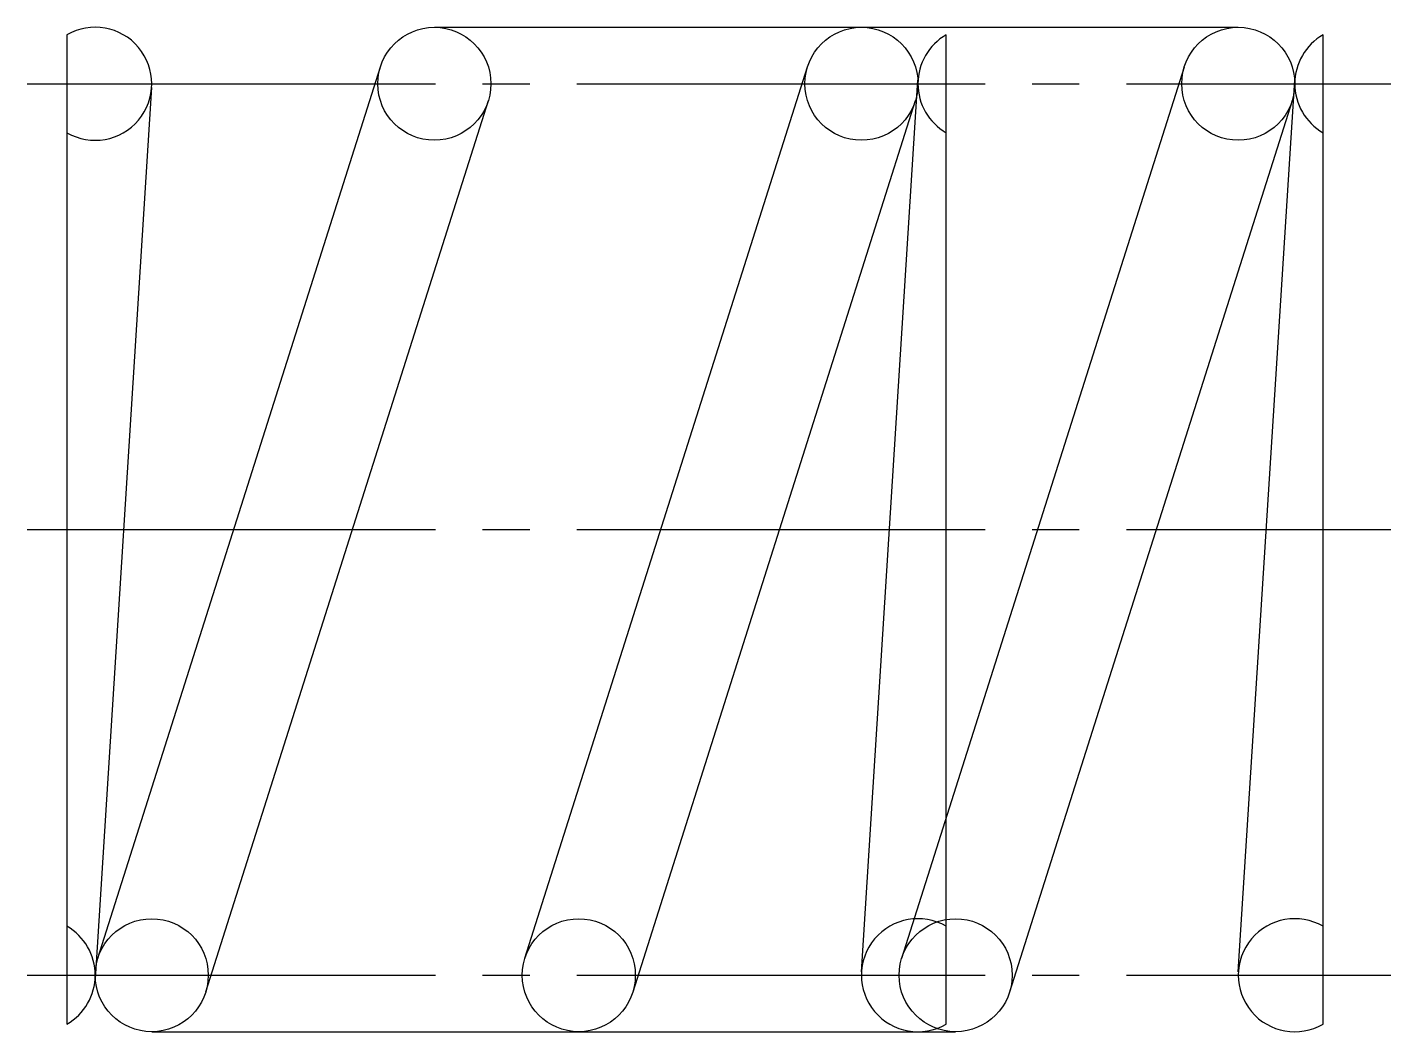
# Model space of a CAD drawing. Extents: x 2.5 to 41.8, y 2.5 to 32.7.
# Drawn here: x 30.99 to 41.85, y 24.68 to 32.68 of the extents above; entities outside this region: 2.
import ezdxf

# ---------------------------------------------------------------- set-up
doc = ezdxf.new("R2010")
doc.units = 0
doc.header["$LTSCALE"] = 0.25
doc.linetypes.add('CENTER', pattern=[17.5, 13, -1.5, 1.5, -1.5])
doc.linetypes.add('PHANTOM', pattern=[63.5, 31.75, -6.35, 6.35, -6.35, 6.35, -6.35])
doc.layers.get('0').update_dxf_attribs({"linetype": 'CONTINUOUS'})
doc.layers.add('CENTER', color=1, linetype='CENTER')

msp = doc.modelspace()

# ---------------------------------------------------------------- linework, layer by layer
at = {"color": 3, "linetype": 'PHANTOM'}
for p, q in [((34.233, 32.685), (40.633, 32.685)), ((38.308, 24.745), (38.308, 32.625)), ((34.954, 25.271), (37.204, 32.371)), ((37.633, 25.163), (38.083, 32.263)), ((38.062, 32.099), (35.812, 24.999)), ((31.983, 24.685), (38.383, 24.685))]:
    msp.add_line(p, q, dxfattribs=at)
for p, q in [((31.308, 32.625), (31.308, 24.745)), ((41.308, 24.745), (41.308, 32.625)), ((31.554, 25.271), (33.804, 32.371)), ((37.954, 25.271), (40.204, 32.371)), ((40.633, 25.163), (41.083, 32.263)), ((31.982, 32.206), (31.532, 25.106)), ((34.662, 32.099), (32.412, 24.999)), ((41.062, 32.099), (38.812, 24.999)), ((33.583, 24.685), (33.583, 24.685)), ((35.183, 24.685), (35.183, 24.685))]:
    msp.add_line(p, q)
for centre in [(34.233, 32.235), (40.633, 32.235), (31.983, 25.135), (38.383, 25.135)]:
    msp.add_circle(centre, 0.45)
for centre in [(37.633, 32.235), (35.383, 25.135)]:
    msp.add_circle(centre, 0.45, dxfattribs=at)
for centre, start, end in [((31.533, 32.235), 240, 120), ((41.533, 32.235), 120, 240), ((31.083, 25.135), 300, 60), ((41.083, 25.135), 60, 300)]:
    msp.add_arc(centre, 0.45, start, end)
for centre, start, end in [((38.533, 32.235), 120, 240), ((38.083, 25.135), 60, 300)]:
    msp.add_arc(centre, 0.45, start, end, dxfattribs=at)
at = {"layer": 'CENTER', "color": 1, "linetype": 'CENTER'}
for p, q in [((30.992, 32.235), (41.847, 32.235)), ((30.992, 28.685), (41.847, 28.685)), ((30.992, 25.135), (41.847, 25.135))]:
    msp.add_line(p, q, dxfattribs=at)

# ---------------------------------------------------------------- texts
for s, p in [('WH08-10', (2.5, 6.25)), ('WH08', (2.5, 2.5))]:
    msp.add_text(s, height=1).set_placement(p)

doc.saveas('drawing.dxf')
